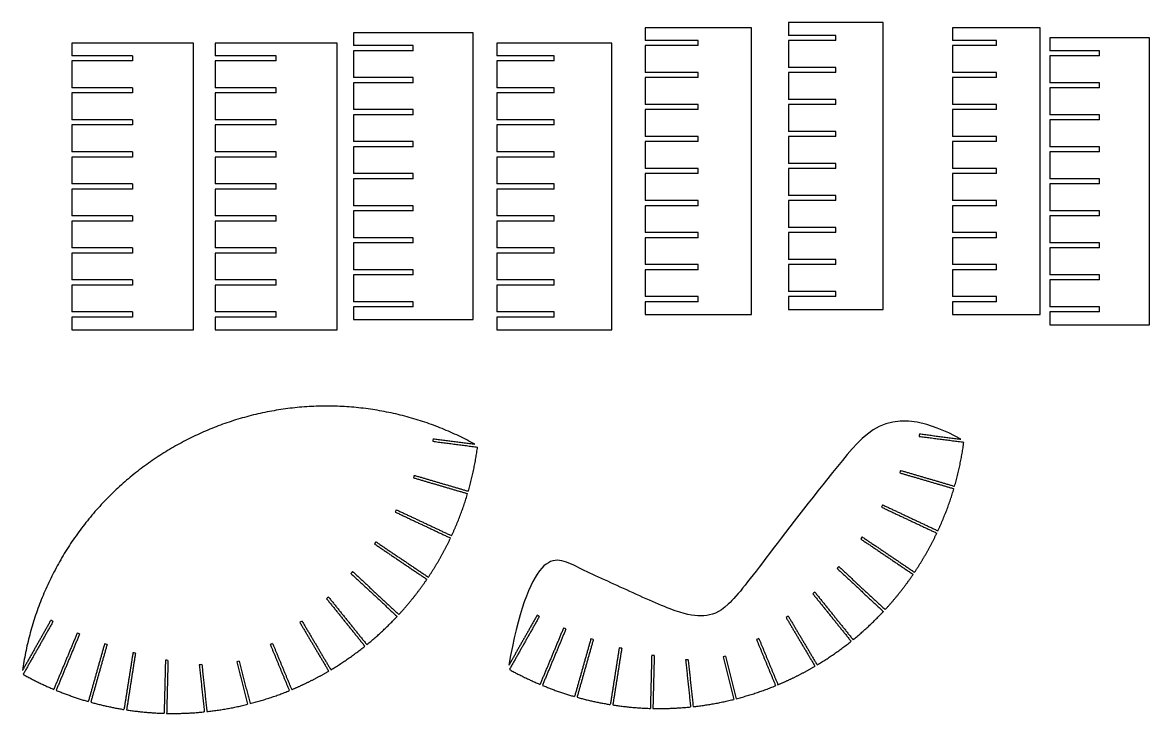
# Model space of a CAD drawing. Header units: millimetres. Extents: x -1717 to 2576, y 143 to 1492.
# Drawn here: x -1717 to 484, y 143 to 1492 of the extents above; entities that cross this region are included whole.
import ezdxf

# ---------------------------------------------------------------- set-up
doc = ezdxf.new("R2010")
doc.units = ezdxf.units.MM
doc.layers.add('Make2D$Visible$Curves', color=7, linetype='Continuous', true_color=0x000000)

msp = doc.modelspace()

# ---------------------------------------------------------------- linework, layer by layer
at = {"layer": 'Make2D$Visible$Curves', "color": 18, "lineweight": -3, "true_color": 0x000000}
for points, degree in [([(-293.6, 1481.6), (-397.2, 1481.6), (-500.8, 1481.6)], 2), ([(-500.8, 1481.6), (-500.8, 1473.3), (-500.8, 1465), (-500.8, 1456.6)], 3), ([(-293.6, 921.6), (-293.6, 1108.3), (-293.6, 1295), (-293.6, 1481.6)], 3), ([(-36.4, 1491.6), (-128.6, 1491.6), (-220.8, 1491.6)], 2), ([(-220.8, 1491.6), (-220.8, 1483.3), (-220.8, 1475), (-220.8, 1466.6)], 3), ([(-36.4, 931.6), (-36.4, 1118.3), (-36.4, 1305), (-36.4, 1491.6)], 3), ([(270.7, 1481.6), (184.9, 1481.6), (99.2, 1481.6)], 2), ([(99.2, 1481.6), (99.2, 1473.3), (99.2, 1465), (99.2, 1456.6)], 3), ([(270.7, 921.6), (270.7, 1108.3), (270.7, 1295), (270.7, 1481.6)], 3), ([(-836.9, 1471.6), (-953.9, 1471.6), (-1070.8, 1471.6)], 2), ([(-1070.8, 1471.6), (-1070.8, 1463.3), (-1070.8, 1455), (-1070.8, 1446.6)], 3), ([(-836.9, 911.6), (-836.9, 1098.3), (-836.9, 1285), (-836.9, 1471.6)], 3), ([(-397.2, 1456.6), (-449, 1456.6), (-500.8, 1456.6)], 2), ([(-397.2, 1446.6), (-397.2, 1450), (-397.2, 1453.3), (-397.2, 1456.6)], 3), ([(-128.6, 1466.6), (-174.7, 1466.6), (-220.8, 1466.6)], 2), ([(-220.8, 1456.6), (-220.8, 1439.1), (-220.8, 1421.6), (-220.8, 1404.1)], 3), ([(-128.6, 1456.6), (-174.7, 1456.6), (-220.8, 1456.6)], 2), ([(-128.6, 1456.6), (-128.6, 1460), (-128.6, 1463.3), (-128.6, 1466.6)], 3), ([(184.9, 1456.6), (142.1, 1456.6), (99.2, 1456.6)], 2), ([(184.9, 1446.6), (184.9, 1450), (184.9, 1453.3), (184.9, 1456.6)], 3), ([(483.9, 1461.6), (386.5, 1461.6), (289.2, 1461.6)], 2), ([(289.2, 1461.6), (289.2, 1453.3), (289.2, 1445), (289.2, 1436.6)], 3), ([(483.9, 901.6), (483.9, 1088.3), (483.9, 1275), (483.9, 1461.6)], 3), ([(-1383.2, 1451.6), (-1502, 1451.6), (-1620.8, 1451.6)], 2), ([(-1620.8, 1451.6), (-1620.8, 1443.3), (-1620.8, 1435), (-1620.8, 1426.6)], 3), ([(-1383.2, 891.6), (-1383.2, 1078.3), (-1383.2, 1265), (-1383.2, 1451.6)], 3), ([(-1102.6, 1451.6), (-1221.7, 1451.6), (-1340.8, 1451.6)], 2), ([(-1340.8, 1451.6), (-1340.8, 1443.3), (-1340.8, 1435), (-1340.8, 1426.6)], 3), ([(-1102.6, 891.6), (-1102.6, 1078.3), (-1102.6, 1265), (-1102.6, 1451.6)], 3), ([(-953.9, 1446.6), (-1012.4, 1446.6), (-1070.8, 1446.6)], 2), ([(-1070.8, 1436.6), (-1070.8, 1419.1), (-1070.8, 1401.6), (-1070.8, 1384.1)], 3), ([(-953.9, 1436.6), (-1012.4, 1436.6), (-1070.8, 1436.6)], 2), ([(-953.9, 1436.6), (-953.9, 1440), (-953.9, 1443.3), (-953.9, 1446.6)], 3), ([(-566.4, 1451.6), (-678.6, 1451.6), (-790.8, 1451.6)], 2), ([(-790.8, 1451.6), (-790.8, 1443.3), (-790.8, 1435), (-790.8, 1426.6)], 3), ([(-566.4, 891.6), (-566.4, 1078.3), (-566.4, 1265), (-566.4, 1451.6)], 3), ([(-500.8, 1446.6), (-500.8, 1429.1), (-500.8, 1411.6), (-500.8, 1394.1)], 3), ([(-397.2, 1446.6), (-449, 1446.6), (-500.8, 1446.6)], 2), ([(99.2, 1446.6), (99.2, 1429.1), (99.2, 1411.6), (99.2, 1394.1)], 3), ([(184.9, 1446.6), (142.1, 1446.6), (99.2, 1446.6)], 2), ([(386.5, 1436.6), (337.9, 1436.6), (289.2, 1436.6)], 2), ([(386.5, 1426.6), (386.5, 1430), (386.5, 1433.3), (386.5, 1436.6)], 3), ([(-1502, 1426.6), (-1561.4, 1426.6), (-1620.8, 1426.6)], 2), ([(-1620.8, 1416.6), (-1620.8, 1399.1), (-1620.8, 1381.6), (-1620.8, 1364.1)], 3), ([(-1502, 1416.6), (-1561.4, 1416.6), (-1620.8, 1416.6)], 2), ([(-1502, 1426.6), (-1502, 1423.3), (-1502, 1420), (-1502, 1416.6)], 3), ([(-1221.7, 1426.6), (-1281.3, 1426.6), (-1340.8, 1426.6)], 2), ([(-1340.8, 1416.6), (-1340.8, 1399.1), (-1340.8, 1381.6), (-1340.8, 1364.1)], 3), ([(-1221.7, 1416.6), (-1281.3, 1416.6), (-1340.8, 1416.6)], 2), ([(-1221.7, 1416.6), (-1221.7, 1420), (-1221.7, 1423.3), (-1221.7, 1426.6)], 3), ([(-678.6, 1426.6), (-734.7, 1426.6), (-790.8, 1426.6)], 2), ([(-790.8, 1416.6), (-790.8, 1399.1), (-790.8, 1381.6), (-790.8, 1364.1)], 3), ([(-678.6, 1416.6), (-734.7, 1416.6), (-790.8, 1416.6)], 2), ([(-678.6, 1416.6), (-678.6, 1420), (-678.6, 1423.3), (-678.6, 1426.6)], 3), ([(289.2, 1426.6), (289.2, 1409.1), (289.2, 1391.6), (289.2, 1374.1)], 3), ([(386.5, 1426.6), (337.9, 1426.6), (289.2, 1426.6)], 2), ([(-397.2, 1394.1), (-449, 1394.1), (-500.8, 1394.1)], 2), ([(-397.2, 1384.1), (-397.2, 1387.5), (-397.2, 1390.8), (-397.2, 1394.1)], 3), ([(-128.6, 1404.1), (-174.7, 1404.1), (-220.8, 1404.1)], 2), ([(-220.8, 1394.1), (-220.8, 1376.6), (-220.8, 1359.1), (-220.8, 1341.6)], 3), ([(-128.6, 1394.1), (-174.7, 1394.1), (-220.8, 1394.1)], 2), ([(-128.6, 1394.1), (-128.6, 1397.5), (-128.6, 1400.8), (-128.6, 1404.1)], 3), ([(184.9, 1394.1), (142.1, 1394.1), (99.2, 1394.1)], 2), ([(184.9, 1384.1), (184.9, 1387.5), (184.9, 1390.8), (184.9, 1394.1)], 3), ([(-953.9, 1384.1), (-1012.4, 1384.1), (-1070.8, 1384.1)], 2), ([(-1070.8, 1374.1), (-1070.8, 1356.6), (-1070.8, 1339.1), (-1070.8, 1321.6)], 3), ([(-953.9, 1374.1), (-1012.4, 1374.1), (-1070.8, 1374.1)], 2), ([(-953.9, 1374.1), (-953.9, 1377.5), (-953.9, 1380.8), (-953.9, 1384.1)], 3), ([(-500.8, 1384.1), (-500.8, 1366.6), (-500.8, 1349.1), (-500.8, 1331.6)], 3), ([(-397.2, 1384.1), (-449, 1384.1), (-500.8, 1384.1)], 2), ([(99.2, 1384.1), (99.2, 1366.6), (99.2, 1349.1), (99.2, 1331.6)], 3), ([(184.9, 1384.1), (142.1, 1384.1), (99.2, 1384.1)], 2), ([(386.5, 1374.1), (337.9, 1374.1), (289.2, 1374.1)], 2), ([(386.5, 1364.1), (386.5, 1367.5), (386.5, 1370.8), (386.5, 1374.1)], 3), ([(-1502, 1364.1), (-1561.4, 1364.1), (-1620.8, 1364.1)], 2), ([(-1620.8, 1354.1), (-1620.8, 1336.6), (-1620.8, 1319.1), (-1620.8, 1301.6)], 3), ([(-1502, 1354.1), (-1561.4, 1354.1), (-1620.8, 1354.1)], 2), ([(-1502, 1364.1), (-1502, 1360.8), (-1502, 1357.5), (-1502, 1354.1)], 3), ([(-1221.7, 1364.1), (-1281.3, 1364.1), (-1340.8, 1364.1)], 2), ([(-1340.8, 1354.1), (-1340.8, 1336.6), (-1340.8, 1319.1), (-1340.8, 1301.6)], 3), ([(-1221.7, 1354.1), (-1281.3, 1354.1), (-1340.8, 1354.1)], 2), ([(-1221.7, 1354.1), (-1221.7, 1357.5), (-1221.7, 1360.8), (-1221.7, 1364.1)], 3), ([(-678.6, 1364.1), (-734.7, 1364.1), (-790.8, 1364.1)], 2), ([(-790.8, 1354.1), (-790.8, 1336.6), (-790.8, 1319.1), (-790.8, 1301.6)], 3), ([(-678.6, 1354.1), (-734.7, 1354.1), (-790.8, 1354.1)], 2), ([(-678.6, 1354.1), (-678.6, 1357.5), (-678.6, 1360.8), (-678.6, 1364.1)], 3), ([(289.2, 1364.1), (289.2, 1346.6), (289.2, 1329.1), (289.2, 1311.6)], 3), ([(386.5, 1364.1), (337.9, 1364.1), (289.2, 1364.1)], 2), ([(-953.9, 1321.6), (-1012.4, 1321.6), (-1070.8, 1321.6)], 2), ([(-953.9, 1311.6), (-953.9, 1315), (-953.9, 1318.3), (-953.9, 1321.6)], 3), ([(-397.2, 1331.6), (-449, 1331.6), (-500.8, 1331.6)], 2), ([(-500.8, 1321.6), (-500.8, 1304.1), (-500.8, 1286.6), (-500.8, 1269.1)], 3), ([(-397.2, 1321.6), (-449, 1321.6), (-500.8, 1321.6)], 2), ([(-397.2, 1321.6), (-397.2, 1325), (-397.2, 1328.3), (-397.2, 1331.6)], 3), ([(-128.6, 1341.6), (-174.7, 1341.6), (-220.8, 1341.6)], 2), ([(-220.8, 1331.6), (-220.8, 1314.1), (-220.8, 1296.6), (-220.8, 1279.1)], 3), ([(-128.6, 1331.6), (-174.7, 1331.6), (-220.8, 1331.6)], 2), ([(-128.6, 1331.6), (-128.6, 1335), (-128.6, 1338.3), (-128.6, 1341.6)], 3), ([(184.9, 1331.6), (142.1, 1331.6), (99.2, 1331.6)], 2), ([(99.2, 1321.6), (99.2, 1304.1), (99.2, 1286.6), (99.2, 1269.1)], 3), ([(184.9, 1321.6), (142.1, 1321.6), (99.2, 1321.6)], 2), ([(184.9, 1321.6), (184.9, 1325), (184.9, 1328.3), (184.9, 1331.6)], 3), ([(-1502, 1301.6), (-1561.4, 1301.6), (-1620.8, 1301.6)], 2), ([(-1502, 1301.6), (-1502, 1298.3), (-1502, 1295), (-1502, 1291.6)], 3), ([(-1221.7, 1301.6), (-1281.3, 1301.6), (-1340.8, 1301.6)], 2), ([(-1221.7, 1291.6), (-1221.7, 1295), (-1221.7, 1298.3), (-1221.7, 1301.6)], 3), ([(-1070.8, 1311.6), (-1070.8, 1294.1), (-1070.8, 1276.6), (-1070.8, 1259.1)], 3), ([(-953.9, 1311.6), (-1012.4, 1311.6), (-1070.8, 1311.6)], 2), ([(-678.6, 1301.6), (-734.7, 1301.6), (-790.8, 1301.6)], 2), ([(-678.6, 1291.6), (-678.6, 1295), (-678.6, 1298.3), (-678.6, 1301.6)], 3), ([(386.5, 1311.6), (337.9, 1311.6), (289.2, 1311.6)], 2), ([(289.2, 1301.6), (289.2, 1284.1), (289.2, 1266.6), (289.2, 1249.1)], 3), ([(386.5, 1301.6), (337.9, 1301.6), (289.2, 1301.6)], 2), ([(386.5, 1301.6), (386.5, 1305), (386.5, 1308.3), (386.5, 1311.6)], 3), ([(-1620.8, 1291.6), (-1620.8, 1274.1), (-1620.8, 1256.6), (-1620.8, 1239.1)], 3), ([(-1502, 1291.6), (-1561.4, 1291.6), (-1620.8, 1291.6)], 2), ([(-1340.8, 1291.6), (-1340.8, 1274.1), (-1340.8, 1256.6), (-1340.8, 1239.1)], 3), ([(-1221.7, 1291.6), (-1281.3, 1291.6), (-1340.8, 1291.6)], 2), ([(-790.8, 1291.6), (-790.8, 1274.1), (-790.8, 1256.6), (-790.8, 1239.1)], 3), ([(-678.6, 1291.6), (-734.7, 1291.6), (-790.8, 1291.6)], 2), ([(-128.6, 1279.1), (-174.7, 1279.1), (-220.8, 1279.1)], 2), ([(-128.6, 1269.1), (-128.6, 1272.5), (-128.6, 1275.8), (-128.6, 1279.1)], 3), ([(-953.9, 1259.1), (-1012.4, 1259.1), (-1070.8, 1259.1)], 2), ([(-953.9, 1249.1), (-953.9, 1252.5), (-953.9, 1255.8), (-953.9, 1259.1)], 3), ([(-397.2, 1269.1), (-449, 1269.1), (-500.8, 1269.1)], 2), ([(-500.8, 1259.1), (-500.8, 1241.6), (-500.8, 1224.1), (-500.8, 1206.6)], 3), ([(-397.2, 1259.1), (-449, 1259.1), (-500.8, 1259.1)], 2), ([(-397.2, 1259.1), (-397.2, 1262.5), (-397.2, 1265.8), (-397.2, 1269.1)], 3), ([(-220.8, 1269.1), (-220.8, 1251.6), (-220.8, 1234.1), (-220.8, 1216.6)], 3), ([(-128.6, 1269.1), (-174.7, 1269.1), (-220.8, 1269.1)], 2), ([(184.9, 1269.1), (142.1, 1269.1), (99.2, 1269.1)], 2), ([(99.2, 1259.1), (99.2, 1241.6), (99.2, 1224.1), (99.2, 1206.6)], 3), ([(184.9, 1259.1), (142.1, 1259.1), (99.2, 1259.1)], 2), ([(184.9, 1259.1), (184.9, 1262.5), (184.9, 1265.8), (184.9, 1269.1)], 3), ([(-1502, 1239.1), (-1561.4, 1239.1), (-1620.8, 1239.1)], 2), ([(-1502, 1239.1), (-1502, 1235.8), (-1502, 1232.5), (-1502, 1229.1)], 3), ([(-1221.7, 1239.1), (-1281.3, 1239.1), (-1340.8, 1239.1)], 2), ([(-1221.7, 1229.1), (-1221.7, 1232.5), (-1221.7, 1235.8), (-1221.7, 1239.1)], 3), ([(-1070.8, 1249.1), (-1070.8, 1231.6), (-1070.8, 1214.1), (-1070.8, 1196.6)], 3), ([(-953.9, 1249.1), (-1012.4, 1249.1), (-1070.8, 1249.1)], 2), ([(-678.6, 1239.1), (-734.7, 1239.1), (-790.8, 1239.1)], 2), ([(-678.6, 1229.1), (-678.6, 1232.5), (-678.6, 1235.8), (-678.6, 1239.1)], 3), ([(386.5, 1249.1), (337.9, 1249.1), (289.2, 1249.1)], 2), ([(289.2, 1239.1), (289.2, 1221.6), (289.2, 1204.1), (289.2, 1186.6)], 3), ([(386.5, 1239.1), (337.9, 1239.1), (289.2, 1239.1)], 2), ([(386.5, 1239.1), (386.5, 1242.5), (386.5, 1245.8), (386.5, 1249.1)], 3), ([(-1620.8, 1229.1), (-1620.8, 1211.6), (-1620.8, 1194.1), (-1620.8, 1176.6)], 3), ([(-1502, 1229.1), (-1561.4, 1229.1), (-1620.8, 1229.1)], 2), ([(-1340.8, 1229.1), (-1340.8, 1211.6), (-1340.8, 1194.1), (-1340.8, 1176.6)], 3), ([(-1221.7, 1229.1), (-1281.3, 1229.1), (-1340.8, 1229.1)], 2), ([(-790.8, 1229.1), (-790.8, 1211.6), (-790.8, 1194.1), (-790.8, 1176.6)], 3), ([(-678.6, 1229.1), (-734.7, 1229.1), (-790.8, 1229.1)], 2), ([(-128.6, 1216.6), (-174.7, 1216.6), (-220.8, 1216.6)], 2), ([(-128.6, 1206.6), (-128.6, 1210), (-128.6, 1213.3), (-128.6, 1216.6)], 3), ([(-953.9, 1196.6), (-1012.4, 1196.6), (-1070.8, 1196.6)], 2), ([(-953.9, 1186.6), (-953.9, 1190), (-953.9, 1193.3), (-953.9, 1196.6)], 3), ([(-397.2, 1206.6), (-449, 1206.6), (-500.8, 1206.6)], 2), ([(-500.8, 1196.6), (-500.8, 1179.1), (-500.8, 1161.6), (-500.8, 1144.1)], 3), ([(-397.2, 1196.6), (-449, 1196.6), (-500.8, 1196.6)], 2), ([(-397.2, 1196.6), (-397.2, 1200), (-397.2, 1203.3), (-397.2, 1206.6)], 3), ([(-220.8, 1206.6), (-220.8, 1189.1), (-220.8, 1171.6), (-220.8, 1154.1)], 3), ([(-128.6, 1206.6), (-174.7, 1206.6), (-220.8, 1206.6)], 2), ([(184.9, 1206.6), (142.1, 1206.6), (99.2, 1206.6)], 2), ([(99.2, 1196.6), (99.2, 1179.1), (99.2, 1161.6), (99.2, 1144.1)], 3), ([(184.9, 1196.6), (142.1, 1196.6), (99.2, 1196.6)], 2), ([(184.9, 1196.6), (184.9, 1200), (184.9, 1203.3), (184.9, 1206.6)], 3), ([(-1502, 1176.6), (-1561.4, 1176.6), (-1620.8, 1176.6)], 2), ([(-1620.8, 1166.6), (-1620.8, 1149.1), (-1620.8, 1131.6), (-1620.8, 1114.1)], 3), ([(-1502, 1166.6), (-1561.4, 1166.6), (-1620.8, 1166.6)], 2), ([(-1502, 1176.6), (-1502, 1173.3), (-1502, 1170), (-1502, 1166.6)], 3), ([(-1221.7, 1176.6), (-1281.3, 1176.6), (-1340.8, 1176.6)], 2), ([(-1340.8, 1166.6), (-1340.8, 1149.1), (-1340.8, 1131.6), (-1340.8, 1114.1)], 3), ([(-1221.7, 1166.6), (-1281.3, 1166.6), (-1340.8, 1166.6)], 2), ([(-1221.7, 1166.6), (-1221.7, 1170), (-1221.7, 1173.3), (-1221.7, 1176.6)], 3), ([(-1070.8, 1186.6), (-1070.8, 1169.1), (-1070.8, 1151.6), (-1070.8, 1134.1)], 3), ([(-953.9, 1186.6), (-1012.4, 1186.6), (-1070.8, 1186.6)], 2), ([(-678.6, 1176.6), (-734.7, 1176.6), (-790.8, 1176.6)], 2), ([(-790.8, 1166.6), (-790.8, 1149.1), (-790.8, 1131.6), (-790.8, 1114.1)], 3), ([(-678.6, 1166.6), (-734.7, 1166.6), (-790.8, 1166.6)], 2), ([(-678.6, 1166.6), (-678.6, 1170), (-678.6, 1173.3), (-678.6, 1176.6)], 3), ([(386.5, 1186.6), (337.9, 1186.6), (289.2, 1186.6)], 2), ([(289.2, 1176.6), (289.2, 1159.1), (289.2, 1141.6), (289.2, 1124.1)], 3), ([(386.5, 1176.6), (337.9, 1176.6), (289.2, 1176.6)], 2), ([(386.5, 1176.6), (386.5, 1180), (386.5, 1183.3), (386.5, 1186.6)], 3), ([(-128.6, 1154.1), (-174.7, 1154.1), (-220.8, 1154.1)], 2), ([(-128.6, 1144.1), (-128.6, 1147.5), (-128.6, 1150.8), (-128.6, 1154.1)], 3), ([(-953.9, 1134.1), (-1012.4, 1134.1), (-1070.8, 1134.1)], 2), ([(-1070.8, 1124.1), (-1070.8, 1106.6), (-1070.8, 1089.1), (-1070.8, 1071.6)], 3), ([(-953.9, 1124.1), (-1012.4, 1124.1), (-1070.8, 1124.1)], 2), ([(-953.9, 1124.1), (-953.9, 1127.5), (-953.9, 1130.8), (-953.9, 1134.1)], 3), ([(-397.2, 1144.1), (-449, 1144.1), (-500.8, 1144.1)], 2), ([(-500.8, 1134.1), (-500.8, 1116.6), (-500.8, 1099.1), (-500.8, 1081.6)], 3), ([(-397.2, 1134.1), (-449, 1134.1), (-500.8, 1134.1)], 2), ([(-397.2, 1134.1), (-397.2, 1137.5), (-397.2, 1140.8), (-397.2, 1144.1)], 3), ([(-220.8, 1144.1), (-220.8, 1126.6), (-220.8, 1109.1), (-220.8, 1091.6)], 3), ([(-128.6, 1144.1), (-174.7, 1144.1), (-220.8, 1144.1)], 2), ([(184.9, 1144.1), (142.1, 1144.1), (99.2, 1144.1)], 2), ([(99.2, 1134.1), (99.2, 1116.6), (99.2, 1099.1), (99.2, 1081.6)], 3), ([(184.9, 1134.1), (142.1, 1134.1), (99.2, 1134.1)], 2), ([(184.9, 1134.1), (184.9, 1137.5), (184.9, 1140.8), (184.9, 1144.1)], 3), ([(386.5, 1124.1), (337.9, 1124.1), (289.2, 1124.1)], 2), ([(386.5, 1114.1), (386.5, 1117.5), (386.5, 1120.8), (386.5, 1124.1)], 3), ([(-1502, 1114.1), (-1561.4, 1114.1), (-1620.8, 1114.1)], 2), ([(-1620.8, 1104.1), (-1620.8, 1086.6), (-1620.8, 1069.1), (-1620.8, 1051.6)], 3), ([(-1502, 1104.1), (-1561.4, 1104.1), (-1620.8, 1104.1)], 2), ([(-1502, 1114.1), (-1502, 1110.8), (-1502, 1107.5), (-1502, 1104.1)], 3), ([(-1221.7, 1114.1), (-1281.3, 1114.1), (-1340.8, 1114.1)], 2), ([(-1340.8, 1104.1), (-1340.8, 1086.6), (-1340.8, 1069.1), (-1340.8, 1051.6)], 3), ([(-1221.7, 1104.1), (-1281.3, 1104.1), (-1340.8, 1104.1)], 2), ([(-1221.7, 1104.1), (-1221.7, 1107.5), (-1221.7, 1110.8), (-1221.7, 1114.1)], 3), ([(-678.6, 1114.1), (-734.7, 1114.1), (-790.8, 1114.1)], 2), ([(-790.8, 1104.1), (-790.8, 1086.6), (-790.8, 1069.1), (-790.8, 1051.6)], 3), ([(-678.6, 1104.1), (-734.7, 1104.1), (-790.8, 1104.1)], 2), ([(-678.6, 1104.1), (-678.6, 1107.5), (-678.6, 1110.8), (-678.6, 1114.1)], 3), ([(289.2, 1114.1), (289.2, 1096.6), (289.2, 1079.1), (289.2, 1061.6)], 3), ([(386.5, 1114.1), (337.9, 1114.1), (289.2, 1114.1)], 2), ([(-397.2, 1081.6), (-449, 1081.6), (-500.8, 1081.6)], 2), ([(-397.2, 1071.6), (-397.2, 1075), (-397.2, 1078.3), (-397.2, 1081.6)], 3), ([(-128.6, 1091.6), (-174.7, 1091.6), (-220.8, 1091.6)], 2), ([(-220.8, 1081.6), (-220.8, 1064.1), (-220.8, 1046.6), (-220.8, 1029.1)], 3), ([(-128.6, 1081.6), (-174.7, 1081.6), (-220.8, 1081.6)], 2), ([(-128.6, 1081.6), (-128.6, 1085), (-128.6, 1088.3), (-128.6, 1091.6)], 3), ([(184.9, 1081.6), (142.1, 1081.6), (99.2, 1081.6)], 2), ([(184.9, 1071.6), (184.9, 1075), (184.9, 1078.3), (184.9, 1081.6)], 3), ([(-953.9, 1071.6), (-1012.4, 1071.6), (-1070.8, 1071.6)], 2), ([(-1070.8, 1061.6), (-1070.8, 1044.1), (-1070.8, 1026.6), (-1070.8, 1009.1)], 3), ([(-953.9, 1061.6), (-1012.4, 1061.6), (-1070.8, 1061.6)], 2), ([(-953.9, 1061.6), (-953.9, 1065), (-953.9, 1068.3), (-953.9, 1071.6)], 3), ([(-500.8, 1071.6), (-500.8, 1054.1), (-500.8, 1036.6), (-500.8, 1019.1)], 3), ([(-397.2, 1071.6), (-449, 1071.6), (-500.8, 1071.6)], 2), ([(99.2, 1071.6), (99.2, 1054.1), (99.2, 1036.6), (99.2, 1019.1)], 3), ([(184.9, 1071.6), (142.1, 1071.6), (99.2, 1071.6)], 2), ([(386.5, 1061.6), (337.9, 1061.6), (289.2, 1061.6)], 2), ([(386.5, 1051.6), (386.5, 1055), (386.5, 1058.3), (386.5, 1061.6)], 3), ([(-1502, 1051.6), (-1561.4, 1051.6), (-1620.8, 1051.6)], 2), ([(-1620.8, 1041.6), (-1620.8, 1024.1), (-1620.8, 1006.6), (-1620.8, 989.1)], 3), ([(-1502, 1041.6), (-1561.4, 1041.6), (-1620.8, 1041.6)], 2), ([(-1502, 1051.6), (-1502, 1048.3), (-1502, 1045), (-1502, 1041.6)], 3), ([(-1221.7, 1051.6), (-1281.3, 1051.6), (-1340.8, 1051.6)], 2), ([(-1340.8, 1041.6), (-1340.8, 1024.1), (-1340.8, 1006.6), (-1340.8, 989.1)], 3), ([(-1221.7, 1041.6), (-1281.3, 1041.6), (-1340.8, 1041.6)], 2), ([(-1221.7, 1041.6), (-1221.7, 1045), (-1221.7, 1048.3), (-1221.7, 1051.6)], 3), ([(-678.6, 1051.6), (-734.7, 1051.6), (-790.8, 1051.6)], 2), ([(-790.8, 1041.6), (-790.8, 1024.1), (-790.8, 1006.6), (-790.8, 989.1)], 3), ([(-678.6, 1041.6), (-734.7, 1041.6), (-790.8, 1041.6)], 2), ([(-678.6, 1041.6), (-678.6, 1045), (-678.6, 1048.3), (-678.6, 1051.6)], 3), ([(289.2, 1051.6), (289.2, 1034.1), (289.2, 1016.6), (289.2, 999.1)], 3), ([(386.5, 1051.6), (337.9, 1051.6), (289.2, 1051.6)], 2), ([(-397.2, 1019.1), (-449, 1019.1), (-500.8, 1019.1)], 2), ([(-397.2, 1009.1), (-397.2, 1012.5), (-397.2, 1015.8), (-397.2, 1019.1)], 3), ([(-128.6, 1029.1), (-174.7, 1029.1), (-220.8, 1029.1)], 2), ([(-220.8, 1019.1), (-220.8, 1001.6), (-220.8, 984.1), (-220.8, 966.6)], 3), ([(-128.6, 1019.1), (-174.7, 1019.1), (-220.8, 1019.1)], 2), ([(-128.6, 1019.1), (-128.6, 1022.5), (-128.6, 1025.8), (-128.6, 1029.1)], 3), ([(184.9, 1019.1), (142.1, 1019.1), (99.2, 1019.1)], 2), ([(184.9, 1009.1), (184.9, 1012.5), (184.9, 1015.8), (184.9, 1019.1)], 3), ([(-953.9, 1009.1), (-1012.4, 1009.1), (-1070.8, 1009.1)], 2), ([(-1070.8, 999.1), (-1070.8, 981.6), (-1070.8, 964.1), (-1070.8, 946.6)], 3), ([(-953.9, 999.1), (-1012.4, 999.1), (-1070.8, 999.1)], 2), ([(-953.9, 999.1), (-953.9, 1002.5), (-953.9, 1005.8), (-953.9, 1009.1)], 3), ([(-500.8, 1009.1), (-500.8, 991.6), (-500.8, 974.1), (-500.8, 956.6)], 3), ([(-397.2, 1009.1), (-449, 1009.1), (-500.8, 1009.1)], 2), ([(99.2, 1009.1), (99.2, 991.6), (99.2, 974.1), (99.2, 956.6)], 3), ([(184.9, 1009.1), (142.1, 1009.1), (99.2, 1009.1)], 2), ([(386.5, 999.1), (337.9, 999.1), (289.2, 999.1)], 2), ([(386.5, 989.1), (386.5, 992.5), (386.5, 995.8), (386.5, 999.1)], 3), ([(-1502, 989.1), (-1561.4, 989.1), (-1620.8, 989.1)], 2), ([(-1620.8, 979.1), (-1620.8, 961.6), (-1620.8, 944.1), (-1620.8, 926.6)], 3), ([(-1502, 979.1), (-1561.4, 979.1), (-1620.8, 979.1)], 2), ([(-1502, 989.1), (-1502, 985.8), (-1502, 982.5), (-1502, 979.1)], 3), ([(-1221.7, 989.1), (-1281.3, 989.1), (-1340.8, 989.1)], 2), ([(-1340.8, 979.1), (-1340.8, 961.6), (-1340.8, 944.1), (-1340.8, 926.6)], 3), ([(-1221.7, 979.1), (-1281.3, 979.1), (-1340.8, 979.1)], 2), ([(-1221.7, 979.1), (-1221.7, 982.5), (-1221.7, 985.8), (-1221.7, 989.1)], 3), ([(-678.6, 989.1), (-734.7, 989.1), (-790.8, 989.1)], 2), ([(-790.8, 979.1), (-790.8, 961.6), (-790.8, 944.1), (-790.8, 926.6)], 3), ([(-678.6, 979.1), (-734.7, 979.1), (-790.8, 979.1)], 2), ([(-678.6, 979.1), (-678.6, 982.5), (-678.6, 985.8), (-678.6, 989.1)], 3), ([(289.2, 989.1), (289.2, 971.6), (289.2, 954.1), (289.2, 936.6)], 3), ([(386.5, 989.1), (337.9, 989.1), (289.2, 989.1)], 2), ([(-953.9, 946.6), (-1012.4, 946.6), (-1070.8, 946.6)], 2), ([(-953.9, 936.6), (-953.9, 940), (-953.9, 943.3), (-953.9, 946.6)], 3), ([(-397.2, 956.6), (-449, 956.6), (-500.8, 956.6)], 2), ([(-500.8, 946.6), (-500.8, 938.3), (-500.8, 930), (-500.8, 921.6)], 3), ([(-397.2, 946.6), (-449, 946.6), (-500.8, 946.6)], 2), ([(-397.2, 946.6), (-397.2, 950), (-397.2, 953.3), (-397.2, 956.6)], 3), ([(-128.6, 966.6), (-174.7, 966.6), (-220.8, 966.6)], 2), ([(-220.8, 956.6), (-220.8, 948.3), (-220.8, 940), (-220.8, 931.6)], 3), ([(-128.6, 956.6), (-174.7, 956.6), (-220.8, 956.6)], 2), ([(-128.6, 956.6), (-128.6, 960), (-128.6, 963.3), (-128.6, 966.6)], 3), ([(184.9, 956.6), (142.1, 956.6), (99.2, 956.6)], 2), ([(99.2, 946.6), (99.2, 938.3), (99.2, 930), (99.2, 921.6)], 3), ([(184.9, 946.6), (142.1, 946.6), (99.2, 946.6)], 2), ([(184.9, 946.6), (184.9, 950), (184.9, 953.3), (184.9, 956.6)], 3), ([(-1502, 926.6), (-1561.4, 926.6), (-1620.8, 926.6)], 2), ([(-1502, 926.6), (-1502, 923.3), (-1502, 920), (-1502, 916.6)], 3), ([(-1221.7, 926.6), (-1281.3, 926.6), (-1340.8, 926.6)], 2), ([(-1221.7, 916.6), (-1221.7, 920), (-1221.7, 923.3), (-1221.7, 926.6)], 3), ([(-1070.8, 936.6), (-1070.8, 928.3), (-1070.8, 920), (-1070.8, 911.6)], 3), ([(-953.9, 936.6), (-1012.4, 936.6), (-1070.8, 936.6)], 2), ([(-678.6, 926.6), (-734.7, 926.6), (-790.8, 926.6)], 2), ([(-678.6, 916.6), (-678.6, 920), (-678.6, 923.3), (-678.6, 926.6)], 3), ([(-220.8, 931.6), (-128.6, 931.6), (-36.4, 931.6)], 2), ([(386.5, 936.6), (337.9, 936.6), (289.2, 936.6)], 2), ([(289.2, 926.6), (289.2, 918.3), (289.2, 910), (289.2, 901.6)], 3), ([(386.5, 926.6), (337.9, 926.6), (289.2, 926.6)], 2), ([(386.5, 926.6), (386.5, 930), (386.5, 933.3), (386.5, 936.6)], 3), ([(-1620.8, 916.6), (-1620.8, 908.3), (-1620.8, 900), (-1620.8, 891.6)], 3), ([(-1502, 916.6), (-1561.4, 916.6), (-1620.8, 916.6)], 2), ([(-1340.8, 916.6), (-1340.8, 908.3), (-1340.8, 900), (-1340.8, 891.6)], 3), ([(-1221.7, 916.6), (-1281.3, 916.6), (-1340.8, 916.6)], 2), ([(-1070.8, 911.6), (-953.9, 911.6), (-836.9, 911.6)], 2), ([(-790.8, 916.6), (-790.8, 908.3), (-790.8, 900), (-790.8, 891.6)], 3), ([(-678.6, 916.6), (-734.7, 916.6), (-790.8, 916.6)], 2), ([(-500.8, 921.6), (-397.2, 921.6), (-293.6, 921.6)], 2), ([(99.2, 921.6), (184.9, 921.6), (270.7, 921.6)], 2), ([(-1620.8, 891.6), (-1502, 891.6), (-1383.2, 891.6)], 2), ([(-1340.8, 891.6), (-1221.7, 891.6), (-1102.6, 891.6)], 2), ([(-790.8, 891.6), (-678.6, 891.6), (-566.4, 891.6)], 2), ([(289.2, 901.6), (386.5, 901.6), (483.9, 901.6)], 2), ([(34.6, 688.7), (34.3, 687.1), (34.1, 685.4), (33.9, 683.7)], 3), ([(33.9, 683.7), (77.6, 678.1), (121.4, 672.4)], 2), ([(34.6, 688.7), (75.2, 683.4), (115.8, 678.1)], 2), ([(-915.2, 679.1), (-915.4, 677.4), (-915.6, 675.8), (-915.8, 674.1)], 3), ([(-915.8, 674.1), (-872.1, 668.4), (-828.4, 662.7)], 2), ([(-915.2, 679.1), (-874.6, 673.8), (-833.9, 668.5)], 2), ([(-2.2, 617.2), (-2.6, 615.6), (-3.1, 614), (-3.6, 612.4)], 3), ([(-2.2, 617.2), (50.6, 601.8), (103.3, 586.3)], 2), ([(-951.9, 607.6), (-952.4, 606), (-952.8, 604.4), (-953.3, 602.8)], 3), ([(-953.3, 602.8), (-900.6, 587.3), (-847.8, 571.9)], 2), ([(-951.9, 607.6), (-899.2, 592.1), (-846.4, 576.7)], 2), ([(-3.6, 612.4), (49.2, 597), (101.9, 581.5)], 2), ([(-987.1, 540.5), (-987.8, 539), (-988.5, 537.5), (-989.2, 536)], 3), ([(-989.2, 536), (-935.1, 510.6), (-881.1, 485.2)], 2), ([(-987.1, 540.5), (-933, 515.1), (-879, 489.7)], 2), ([(-37.3, 550.1), (-38, 548.6), (-38.7, 547.1), (-39.5, 545.6)], 3), ([(-39.5, 545.6), (14.6, 520.2), (68.6, 494.8)], 2), ([(-37.3, 550.1), (16.7, 524.7), (70.8, 499.3)], 2), ([(-77.3, 487.6), (-78.2, 486.3), (-79.2, 484.9), (-80.1, 483.5)], 3), ([(-77.3, 487.6), (-26.1, 453), (25.2, 418.4)], 2), ([(-1027, 478), (-1028, 476.7), (-1028.9, 475.3), (-1029.8, 473.9)], 3), ([(-1029.8, 473.9), (-978.6, 439.2), (-927.3, 404.6)], 2), ([(-1027, 478), (-975.8, 443.4), (-924.5, 408.7)], 2), ([(-80.1, 483.5), (-28.9, 448.9), (22.4, 414.2)], 2), ([(-1072.4, 419.9), (-1073.5, 418.7), (-1074.7, 417.4), (-1075.8, 416.2)], 3), ([(-1072.4, 419.9), (-1027.2, 377.8), (-982.1, 335.8)], 2), ([(-122.7, 429.5), (-123.8, 428.3), (-125, 427), (-126.1, 425.8)], 3), ([(-126.1, 425.8), (-80.9, 383.8), (-35.8, 341.8)], 2), ([(-122.7, 429.5), (-77.5, 387.5), (-32.3, 345.4)], 2), ([(-1075.8, 416.2), (-1030.7, 374.2), (-985.5, 332.1)], 2), ([(-169.6, 379.5), (-170.9, 378.4), (-172.2, 377.4), (-173.5, 376.3)], 3), ([(-173.5, 376.3), (-136.1, 329.9), (-98.8, 283.6)], 2), ([(-169.6, 379.5), (-132.2, 333.1), (-94.9, 286.7)], 2), ([(-1119.3, 369.8), (-1120.6, 368.8), (-1121.9, 367.7), (-1123.2, 366.7)], 3), ([(-1123.2, 366.7), (-1085.9, 320.3), (-1048.5, 274)], 2), ([(-1119.3, 369.8), (-1082, 323.5), (-1044.6, 277.1)], 2), ([(-712, 334.6), (-739.5, 285.8), (-767.1, 237)], 2), ([(-707.6, 332.1), (-736.9, 280.4), (-766.1, 228.6)], 2), ([(-707.6, 332.1), (-709.1, 332.9), (-710.5, 333.8), (-712, 334.6)], 3), ([(-221.5, 332.6), (-222.9, 331.8), (-224.4, 330.9), (-225.8, 330.1)], 3), ([(-221.5, 332.6), (-193.3, 285.1), (-165.1, 237.5)], 2), ([(-1661.7, 325), (-1689.4, 276), (-1717.1, 226.9)], 2), ([(-1657.4, 322.5), (-1686.6, 270.8), (-1715.8, 219)], 2), ([(-1657.4, 322.5), (-1658.8, 323.3), (-1660.3, 324.1), (-1661.7, 325)], 3), ([(-1171.2, 323), (-1172.7, 322.1), (-1174.1, 321.3), (-1175.5, 320.4)], 3), ([(-1175.5, 320.4), (-1147.3, 272.9), (-1119.2, 225.4)], 2), ([(-1171.2, 323), (-1143, 275.4), (-1114.9, 227.9)], 2), ([(-660.5, 309.5), (-683.4, 254.5), (-706.3, 199.5)], 2), ([(-655.9, 307.5), (-657.4, 308.2), (-659, 308.8), (-660.5, 309.5)], 3), ([(-225.8, 330.1), (-197.6, 282.5), (-169.4, 235)], 2), ([(-1610.2, 299.8), (-1633.1, 244.8), (-1656.1, 189.8)], 2), ([(-1605.6, 297.9), (-1628.5, 242.9), (-1651.4, 187.9)], 2), ([(-1605.6, 297.9), (-1607.2, 298.6), (-1608.7, 299.2), (-1610.2, 299.8)], 3), ([(-655.9, 307.5), (-678.8, 252.5), (-701.7, 197.5)], 2), ([(-607.1, 288.2), (-623, 231.9), (-638.9, 175.7)], 2), ([(-602.3, 286.9), (-618.2, 230.6), (-634.1, 174.3)], 2), ([(-602.3, 286.9), (-603.9, 287.3), (-605.5, 287.8), (-607.1, 288.2)], 3), ([(-278.9, 288.8), (-280.4, 288.2), (-282, 287.6), (-283.5, 286.9)], 3), ([(-283.5, 286.9), (-264.9, 241.9), (-246.3, 196.9)], 2), ([(-278.9, 288.8), (-260.3, 243.8), (-241.7, 198.8)], 2), ([(-1556.8, 278.6), (-1572.7, 222.3), (-1588.6, 166)], 2), ([(-1552, 277.2), (-1567.9, 221), (-1583.8, 164.7)], 2), ([(-1552, 277.2), (-1553.6, 277.7), (-1555.2, 278.1), (-1556.8, 278.6)], 3), ([(-1228.6, 279.2), (-1230.2, 278.6), (-1231.7, 277.9), (-1233.2, 277.3)], 3), ([(-1233.2, 277.3), (-1214.6, 232.3), (-1196, 187.3)], 2), ([(-1228.6, 279.2), (-1210, 234.2), (-1191.4, 189.2)], 2), ([(-551.7, 270.9), (-560.4, 215.5), (-569.1, 160.1)], 2), ([(-546.7, 270.1), (-555.5, 214.7), (-564.2, 159.3)], 2), ([(-546.7, 270.1), (-548.4, 270.4), (-550, 270.6), (-551.7, 270.9)], 3), ([(-1501.4, 261.3), (-1510.1, 205.9), (-1518.9, 150.4)], 2), ([(-1496.5, 260.5), (-1505.2, 205.1), (-1513.9, 149.7)], 2), ([(-1496.5, 260.5), (-1498.1, 260.8), (-1499.7, 261), (-1501.4, 261.3)], 3), ([(-1438, 246.6), (-1439.3, 194.8), (-1440.6, 143)], 2), ([(-1433, 246.4), (-1434.7, 246.5), (-1436.3, 246.5), (-1438, 246.6)], 3), ([(-1433, 246.4), (-1434.3, 194.7), (-1435.6, 142.9)], 2), ([(-1293.8, 245), (-1295.4, 244.6), (-1297.1, 244.2), (-1298.7, 243.8)], 3), ([(-1298.7, 243.8), (-1288.1, 202.2), (-1277.5, 160.6)], 2), ([(-1293.8, 245), (-1283.3, 203.4), (-1272.7, 161.9)], 2), ([(-488.3, 256.2), (-489.6, 204.4), (-490.9, 152.6)], 2), ([(-483.3, 256.1), (-484.9, 256.1), (-486.6, 256.1), (-488.3, 256.2)], 3), ([(-483.3, 256.1), (-484.6, 204.3), (-485.9, 152.5)], 2), ([(-417.1, 247.7), (-418.7, 247.5), (-420.4, 247.3), (-422, 247.2)], 3), ([(-422, 247.2), (-417.2, 201.3), (-412.3, 155.5)], 2), ([(-417.1, 247.7), (-412.2, 201.8), (-407.3, 156)], 2), ([(-344.1, 254.6), (-345.7, 254.2), (-347.3, 253.8), (-348.9, 253.4)], 3), ([(-348.9, 253.4), (-338.4, 211.8), (-327.8, 170.2)], 2), ([(-344.1, 254.6), (-333.5, 213), (-323, 171.5)], 2), ([(-1366.8, 238.1), (-1368.5, 237.9), (-1370.1, 237.7), (-1371.8, 237.5)], 3), ([(-1371.8, 237.5), (-1366.9, 191.7), (-1362, 145.8)], 2), ([(-1366.8, 238.1), (-1361.9, 192.2), (-1357, 146.4)], 2)]:
    msp.add_open_spline(points, degree=degree, dxfattribs=at)
msp.add_open_spline([(115.8, 678.1), (-17.7, 751.9), (-65.5, 697.9), (-115.7, 636.7), (-166.6, 574.7), (-220, 505.1), (-258.3, 454.9), (-296.6, 404.6), (-320, 373.6), (-338.7, 356.1), (-357.4, 338.6), (-371.4, 334.5), (-386.4, 333.5), (-401.3, 332.5), (-417, 334.4), (-442.5, 343.4), (-468, 352.4), (-503.3, 368.4), (-537, 383.8), (-570.8, 399.1), (-603.1, 413.8), (-630.3, 427.1), (-657.5, 440.4), (-679.7, 452.3), (-703.1, 426.2), (-725.9, 400.8), (-750, 339.1), (-767.1, 237)], degree=3, knots=[2751.683405, 2751.683405, 2751.683405, 2751.683405, 2888.535695, 2888.535695, 2888.535695, 3027.369301, 3027.369301, 3027.369301, 3166.202908, 3166.202908, 3166.202908, 3305.036515, 3305.036515, 3305.036515, 3443.870122, 3443.870122, 3443.870122, 3582.703728, 3582.703728, 3582.703728, 3721.537335, 3721.537335, 3721.537335, 3860.370942, 3860.370942, 3860.370942, 3996.05408, 3996.05408, 3996.05408, 3996.05408], dxfattribs=at)
for points, weights, knots in [([(-833.9, 668.5), (-1109.8, 820.2), (-1391.3, 679.4), (-1672.9, 538.6), (-1717.1, 226.9)], [1, 0.885529356135, 1, 0.885529356135, 1], [5814.534516, 5814.534516, 5814.534516, 6394.331471, 6394.331471, 6974.128426, 6974.128426, 6974.128426]), ([(-1191.4, 189.2), (-1172.8, 197), (-1154.7, 206.1), (-1136.6, 215.1), (-1119.2, 225.4)], [1, 0.999432806421, 1, 0.999432806421, 1], [5180.796903, 5180.796903, 5180.796903, 5222.11358, 5222.11358, 5261.634318, 5261.634318, 5261.634318]), ([(-241.7, 198.8), (-223, 206.6), (-204.9, 215.7), (-186.9, 224.7), (-169.4, 235)], [1, 0.999432806421, 1, 0.999432806421, 1], [2122.72545, 2122.72545, 2122.72545, 2164.042127, 2164.042127, 2203.562865, 2203.562865, 2203.562865])]:
    msp.add_rational_spline(points, weights, degree=2, knots=knots, dxfattribs=at)
for points, weights in [([(-846.4, 576.7), (-834.2, 619.1), (-828.4, 662.7)], [1, 0.997313498758, 1]), ([(103.3, 586.3), (115.5, 628.7), (121.4, 672.4)], [1, 0.997313498758, 1]), ([(70.8, 499.3), (89.4, 539.3), (101.9, 581.5)], [1, 0.997311989533, 1]), ([(-879, 489.7), (-860.4, 529.7), (-847.8, 571.9)], [1, 0.997311989533, 1]), ([(-924.5, 408.7), (-900, 445.4), (-881.1, 485.2)], [1, 0.997313188027, 1]), ([(25.2, 418.4), (49.7, 455), (68.6, 494.8)], [1, 0.997313188027, 1]), ([(-982.1, 335.8), (-952.2, 368.2), (-927.3, 404.6)], [1, 0.99731281929, 1]), ([(-32.3, 345.4), (-2.5, 377.8), (22.4, 414.2)], [1, 0.99731281929, 1]), ([(-1044.6, 277.1), (-1013.2, 302.6), (-985.5, 332.1)], [1, 0.9977318435, 1]), ([(-94.9, 286.7), (-63.5, 312.2), (-35.8, 341.8)], [1, 0.9977318435, 1]), ([(-1114.9, 227.9), (-1080.1, 248.7), (-1048.5, 274)], [1, 0.997731846684, 1]), ([(-165.1, 237.5), (-130.4, 258.3), (-98.8, 283.6)], [1, 0.997731846684, 1]), ([(-766.1, 228.6), (-737, 212.4), (-706.3, 199.5)], [1, 0.998464401994, 1]), ([(-1715.8, 219), (-1686.7, 202.8), (-1656.1, 189.8)], [1, 0.998464401994, 1]), ([(-1651.4, 187.9), (-1620.6, 175.2), (-1588.6, 166)], [1, 0.998462248563, 1]), ([(-1272.7, 161.9), (-1233.5, 172), (-1196, 187.3)], [1, 0.997731846684, 1]), ([(-701.7, 197.5), (-670.9, 184.9), (-638.9, 175.7)], [1, 0.998462248563, 1]), ([(-323, 171.5), (-283.8, 181.6), (-246.3, 196.9)], [1, 0.997731846684, 1]), ([(-1583.8, 164.7), (-1551.7, 155.8), (-1518.9, 150.4)], [1, 0.998463588773, 1]), ([(-1357, 146.4), (-1316.8, 150.8), (-1277.5, 160.6)], [1, 0.997731843501, 1]), ([(-634.1, 174.3), (-602, 165.4), (-569.1, 160.1)], [1, 0.998463588773, 1]), ([(-564.2, 159.3), (-527.7, 153.7), (-490.9, 152.6)], [1, 0.998115496304, 1]), ([(-485.9, 152.5), (-449, 151.7), (-412.3, 155.5)], [1, 0.998115344314, 1]), ([(-407.3, 156), (-367.1, 160.4), (-327.8, 170.2)], [1, 0.997731843501, 1]), ([(-1513.9, 149.7), (-1477.5, 144.1), (-1440.6, 143)], [1, 0.998115496304, 1]), ([(-1435.6, 142.9), (-1398.7, 142.1), (-1362, 145.8)], [1, 0.998115344314, 1])]:
    msp.add_rational_spline(points, weights, degree=2, dxfattribs=at)

doc.saveas('drawing.dxf')
